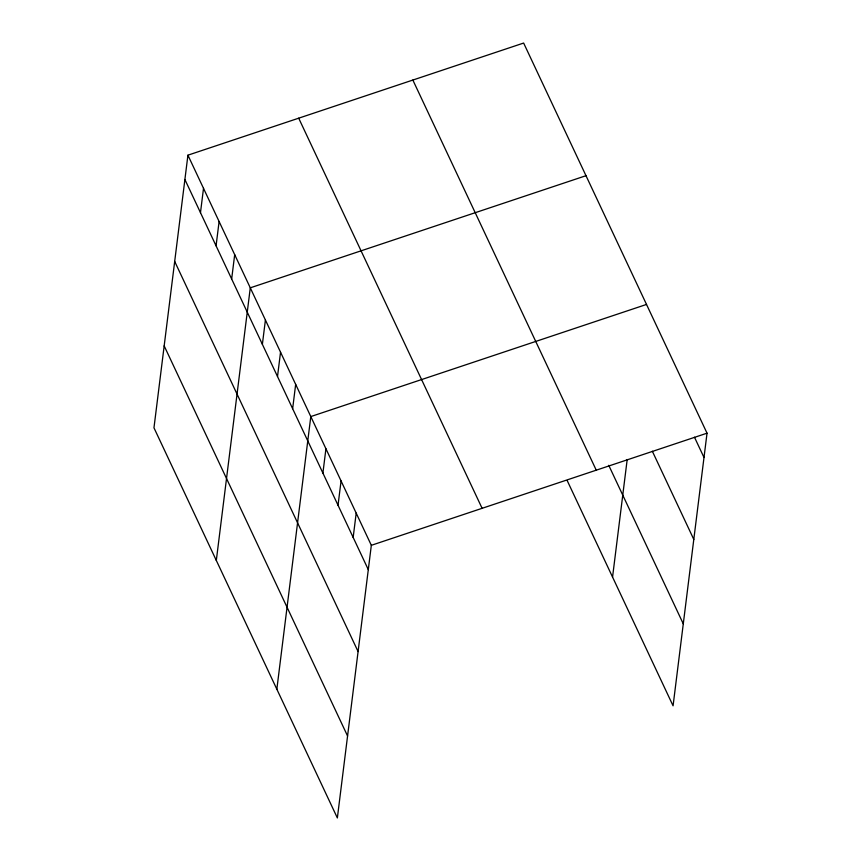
<?xml version="1.0" encoding="UTF-8"?>
<svg xmlns="http://www.w3.org/2000/svg" width="861" height="861" viewBox="0 0 861 861"><rect width="100%" height="100%" fill="white"/><g stroke="black" fill="none" stroke-linecap="round" stroke-linejoin="round"><path stroke-width="1.29" d="M187.924 155.184L153.968 427.82L337.361 817.95L371.328 545.314L187.924 155.184L523.639 43.05L707.032 433.18L673.076 705.816L567.162 480.513M200.484 212.656L203.508 188.344M216.068 245.815L219.103 221.503M231.663 278.975L234.687 254.673M216.315 560.468L250.282 287.832L585.997 175.698M262.379 344.325L265.414 320.012M277.511 376.505L280.535 352.203M292.643 408.695L295.667 384.383M276.844 689.209L310.799 416.573L646.514 304.439M322.907 473.066L325.932 448.753M338.029 505.256L341.064 480.944M353.161 537.436L356.196 513.134M612.558 577.074L627.195 459.505M371.328 545.314L707.032 433.18M694.483 437.227L704.007 457.492M652.337 451.229L693.805 539.438M608.749 465.327L683.29 623.87M412.849 80.051L596.253 470.181M298.702 118.183L482.106 508.313M184.889 179.497L368.293 569.627M174.686 261.443L358.09 651.573M164.171 345.874L347.575 736.004"/></g></svg>
